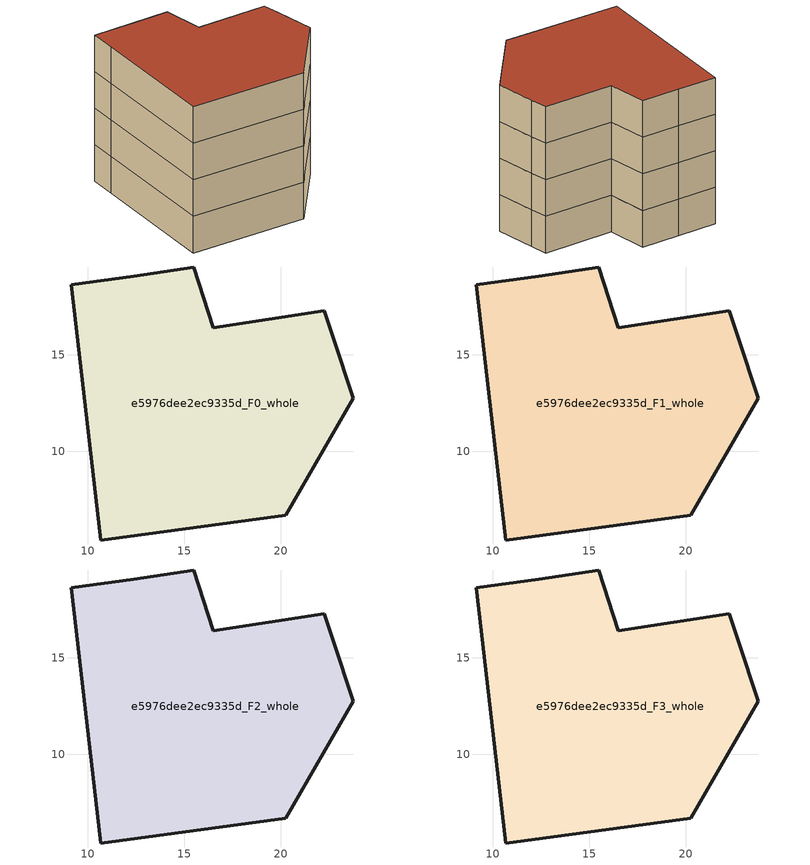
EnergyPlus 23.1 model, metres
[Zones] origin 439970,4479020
e5976dee2ec9335d_F0_whole
 floor ground (EU_floor_Construction): 22.25,17.28 22.71,15.87 23.75,12.75 20.25,6.68 10.66,5.4 9.39,16.39 9.15,18.63 12.37,19.08 15.48,19.55 16.5,16.39 z0
 wall outside (EU_wall_Construction): 22.25,17.28 16.5,16.39 15.48,19.55 12.37,19.08 9.15,18.63 9.39,16.39 10.66,5.4 20.25,6.68 23.75,12.75 22.71,15.87 22.25,17.28 z0:3
e5976dee2ec9335d_F1_whole
 floor to e5976dee2ec9335d_F0_whole (EU_floor_Construction): 22.25,17.28 22.71,15.87 23.75,12.75 20.25,6.68 10.66,5.4 9.39,16.39 9.15,18.63 12.37,19.08 15.48,19.55 16.5,16.39 z3
 wall outside (EU_wall_Construction): 22.25,17.28 16.5,16.39 15.48,19.55 12.37,19.08 9.15,18.63 9.39,16.39 10.66,5.4 20.25,6.68 23.75,12.75 22.71,15.87 22.25,17.28 z3:6
e5976dee2ec9335d_F2_whole
 floor to e5976dee2ec9335d_F1_whole (EU_floor_Construction): 22.25,17.28 22.71,15.87 23.75,12.75 20.25,6.68 10.66,5.4 9.39,16.39 9.15,18.63 12.37,19.08 15.48,19.55 16.5,16.39 z6
 wall outside (EU_wall_Construction): 22.25,17.28 16.5,16.39 15.48,19.55 12.37,19.08 9.15,18.63 9.39,16.39 10.66,5.4 20.25,6.68 23.75,12.75 22.71,15.87 22.25,17.28 z6:9
e5976dee2ec9335d_F3_whole
 floor to e5976dee2ec9335d_F2_whole (EU_floor_Construction): 22.25,17.28 22.71,15.87 23.75,12.75 20.25,6.68 10.66,5.4 9.39,16.39 9.15,18.63 12.37,19.08 15.48,19.55 16.5,16.39 z9
 wall outside (EU_wall_Construction): 22.25,17.28 16.5,16.39 15.48,19.55 12.37,19.08 9.15,18.63 9.39,16.39 10.66,5.4 20.25,6.68 23.75,12.75 22.71,15.87 22.25,17.28 z9:12
 roof outside (EU_roof_Construction): 20.25,6.68 23.75,12.75 22.71,15.87 22.25,17.28 16.5,16.39 15.48,19.55 12.37,19.08 9.15,18.63 9.39,16.39 10.66,5.4 z12
[Building]
EU S2 Campaign: North Axis=0; Terrain=City; Solar Distribution=FullExterior
[Site:Location]
Madrid: Latitude=40.5; Longitude=-3.5; Time Zone=1; Elevation=609
[SizingPeriod:WeatherFileDays]
AnnualSizingPeriod: Begin Month=1; Begin Day of Month=1; End Month=12; End Day of Month=31; Day of Week for Start Day=Monday; Use Weather File Daylight Saving Period=No; Use Weather File Rain and Snow Indicators=No
[MATERIAL]
EU_InternalMass_Material: Roughness=MediumRough; Thickness=0.1; Conductivity=1; Density=1800; Specific Heat=900; Thermal Absorptance=0.9; Solar Absorptance=0.7; Visible Absorptance=0.7
[MATERIAL:NOMASS] Roughness=MediumRough; Thermal Absorptance=0.9; Solar Absorptance=0.7; Visible Absorptance=0.7
Name | Thermal Resistance
EU_wall_NoMass | 0.609216
EU_roof_NoMass | 0.513268
EU_floor_NoMass | 0.568163
[CONSTRUCTION]
EU_wall_Construction: EU_wall_NoMass
EU_roof_Construction: EU_roof_NoMass
EU_floor_Construction: EU_floor_NoMass
EU_InternalMass_Construction: EU_InternalMass_Material
[ZONE] Type=1; Multiplier=1; Ceiling Height=autocalculate; Volume=445.237; Floor Area=autocalculate; Part of Total Floor Area=Yes
e5976dee2ec9335d_F0_whole; e5976dee2ec9335d_F1_whole; e5976dee2ec9335d_F2_whole; e5976dee2ec9335d_F3_whole
[INTERNALMASS] Construction=EU_InternalMass_Construction; Surface Area=148.412
Name | Zone or ZoneList
e5976dee2ec9335d_F0_whole_EU_InternalMass | e5976dee2ec9335d_F0_whole
e5976dee2ec9335d_F1_whole_EU_InternalMass | e5976dee2ec9335d_F1_whole
e5976dee2ec9335d_F2_whole_EU_InternalMass | e5976dee2ec9335d_F2_whole
e5976dee2ec9335d_F3_whole_EU_InternalMass | e5976dee2ec9335d_F3_whole
[OTHEREQUIPMENT] Fuel Type=Electricity; Design Level Calculation Method=Watts/Area; Power per Zone Floor Area=1; Fraction Latent=0; Fraction Radiant=0; Fraction Lost=0; Carbon Dioxide Generation Rate=0; EndUse Subcategory=EU_Step8_InternalGains
Name | Zone or ZoneList or Space or SpaceList | Schedule
EU_Step8_InternalGain_e5976dee2ec9335d_F0_whole_f000 | e5976dee2ec9335d_F0_whole | EU_Step8_GainSchedule_e5976dee2ec9335d_F0_whole_f000
EU_Step8_InternalGain_e5976dee2ec9335d_F1_whole_f000 | e5976dee2ec9335d_F1_whole | EU_Step8_GainSchedule_e5976dee2ec9335d_F1_whole_f000
EU_Step8_InternalGain_e5976dee2ec9335d_F2_whole_f000 | e5976dee2ec9335d_F2_whole | EU_Step8_GainSchedule_e5976dee2ec9335d_F2_whole_f000
EU_Step8_InternalGain_e5976dee2ec9335d_F3_whole_f000 | e5976dee2ec9335d_F3_whole | EU_Step8_GainSchedule_e5976dee2ec9335d_F3_whole_f000
[ZONEVENTILATION:DESIGNFLOWRATE] Schedule=EU_AlwaysOn; Design Flow Rate Calculation Method=AirChanges/Hour; Air Changes per Hour=0.752966; Ventilation Type=Natural; Fan Pressure Rise=0; Fan Total Efficiency=1; Constant Term Coefficient=1; Temperature Term Coefficient=0; Velocity Term Coefficient=0; Velocity Squared Term Coefficient=0; Minimum Indoor Temperature=-100; Maximum Indoor Temperature=100; Delta Temperature=-100; Minimum Outdoor Temperature=-100; Maximum Outdoor Temperature=100; Maximum Wind Speed=40
Name | Zone or ZoneList or Space or SpaceList
EU_ConstantAir_e5976dee2ec9335d_F0_whole | e5976dee2ec9335d_F0_whole
EU_ConstantAir_e5976dee2ec9335d_F1_whole | e5976dee2ec9335d_F1_whole
EU_ConstantAir_e5976dee2ec9335d_F2_whole | e5976dee2ec9335d_F2_whole
EU_ConstantAir_e5976dee2ec9335d_F3_whole | e5976dee2ec9335d_F3_whole
[HVACTEMPLATE:THERMOSTAT] Constant Heating Setpoint=20; Constant Cooling Setpoint=50
EU_HeatOnly_e5976dee2ec9335d_F0_whole; EU_HeatOnly_e5976dee2ec9335d_F1_whole; EU_HeatOnly_e5976dee2ec9335d_F2_whole; EU_HeatOnly_e5976dee2ec9335d_F3_whole
[HVACTEMPLATE:ZONE:IDEALLOADSAIRSYSTEM] System Availability Schedule=EU_AlwaysOn; Maximum Heating Supply Air Temperature=50; Minimum Cooling Supply Air Temperature=13; Maximum Heating Supply Air Humidity Ratio=0.0156; Minimum Cooling Supply Air Humidity Ratio=0.0077; Heating Limit=NoLimit; Cooling Limit=NoLimit; Heating Availability Schedule=EU_AlwaysOn; Cooling Availability Schedule=EU_CoolingOff; Dehumidification Control Type=ConstantSensibleHeatRatio; Cooling Sensible Heat Ratio=0.7; Dehumidification Setpoint=60; Humidification Control Type=None; Humidification Setpoint=30; Outdoor Air Method=None; Outdoor Air Flow Rate per Person=0.00944; Outdoor Air Flow Rate per Zone Floor Area=0; Outdoor Air Flow Rate per Zone=0; Demand Controlled Ventilation Type=None; Outdoor Air Economizer Type=NoEconomizer; Heat Recovery Type=None; Sensible Heat Recovery Effectiveness=0.7; Latent Heat Recovery Effectiveness=0.65
Name | Template Thermostat
e5976dee2ec9335d_F0_whole | EU_HeatOnly_e5976dee2ec9335d_F0_whole
e5976dee2ec9335d_F1_whole | EU_HeatOnly_e5976dee2ec9335d_F1_whole
e5976dee2ec9335d_F2_whole | EU_HeatOnly_e5976dee2ec9335d_F2_whole
e5976dee2ec9335d_F3_whole | EU_HeatOnly_e5976dee2ec9335d_F3_whole
[SIZING:ZONE] Zone Cooling Design Supply Air Temperature Input Method=SupplyAirTemperature; Zone Cooling Design Supply Air Temperature=13; Zone Heating Design Supply Air Temperature Input Method=SupplyAirTemperature; Zone Heating Design Supply Air Temperature=50; Zone Cooling Design Supply Air Humidity Ratio=0.008; Zone Heating Design Supply Air Humidity Ratio=0.008; Cooling Design Air Flow Method=DesignDay; Cooling Design Air Flow Rate=0; Cooling Minimum Air Flow per Zone Floor Area=0.000762; Cooling Minimum Air Flow=0; Cooling Minimum Air Flow Fraction=0.2; Heating Design Air Flow Method=DesignDay; Heating Design Air Flow Rate=0; Heating Maximum Air Flow per Zone Floor Area=0.002032; Heating Maximum Air Flow=0.141576; Heating Maximum Air Flow Fraction=0.3; Account for Dedicated Outdoor Air System=No; Dedicated Outdoor Air System Control Strategy=NeutralSupplyAir; Dedicated Outdoor Air Low Setpoint Temperature for Design=autosize; Dedicated Outdoor Air High Setpoint Temperature for Design=autosize; Zone Load Sizing Method=Sensible Load Only No Latent Load; Zone Latent Cooling Design Supply Air Humidity Ratio Input Method=HumidityRatioDifference; Zone Cooling Design Supply Air Humidity Ratio Difference=0.005; Zone Latent Heating Design Supply Air Humidity Ratio Input Method=HumidityRatioDifference; Zone Humidification Design Supply Air Humidity Ratio Difference=0.005
e5976dee2ec9335d_F0_whole; e5976dee2ec9335d_F1_whole; e5976dee2ec9335d_F2_whole; e5976dee2ec9335d_F3_whole
[SCHEDULE:CONSTANT]
Name | Hourly Value
EU_AlwaysOn | 1
EU_CoolingOff | 0
[SCHEDULE:FILE] Column Number=1; Rows to Skip at Top=0; Number of Hours of Data=8760; Column Separator=Comma; Interpolate to Timestep=No; Minutes per Item=60; Adjust Schedule for Daylight Savings=Yes
Name | File
EU_Step8_GainSchedule_e5976dee2ec9335d_F0_whole_f000 | C:\Users\o_iseri\Desktop\OpenUBEM\openubem\outputs\eu_evidence\EU-11\ES-MAD-BERRUGUETE\idfs\e5976dee2ec9335d\e5976dee2ec9335d_F0_whole_f000_gain.csv
EU_Step8_GainSchedule_e5976dee2ec9335d_F1_whole_f000 | C:\Users\o_iseri\Desktop\OpenUBEM\openubem\outputs\eu_evidence\EU-11\ES-MAD-BERRUGUETE\idfs\e5976dee2ec9335d\e5976dee2ec9335d_F1_whole_f000_gain.csv
EU_Step8_GainSchedule_e5976dee2ec9335d_F2_whole_f000 | C:\Users\o_iseri\Desktop\OpenUBEM\openubem\outputs\eu_evidence\EU-11\ES-MAD-BERRUGUETE\idfs\e5976dee2ec9335d\e5976dee2ec9335d_F2_whole_f000_gain.csv
EU_Step8_GainSchedule_e5976dee2ec9335d_F3_whole_f000 | C:\Users\o_iseri\Desktop\OpenUBEM\openubem\outputs\eu_evidence\EU-11\ES-MAD-BERRUGUETE\idfs\e5976dee2ec9335d\e5976dee2ec9335d_F3_whole_f000_gain.csv
